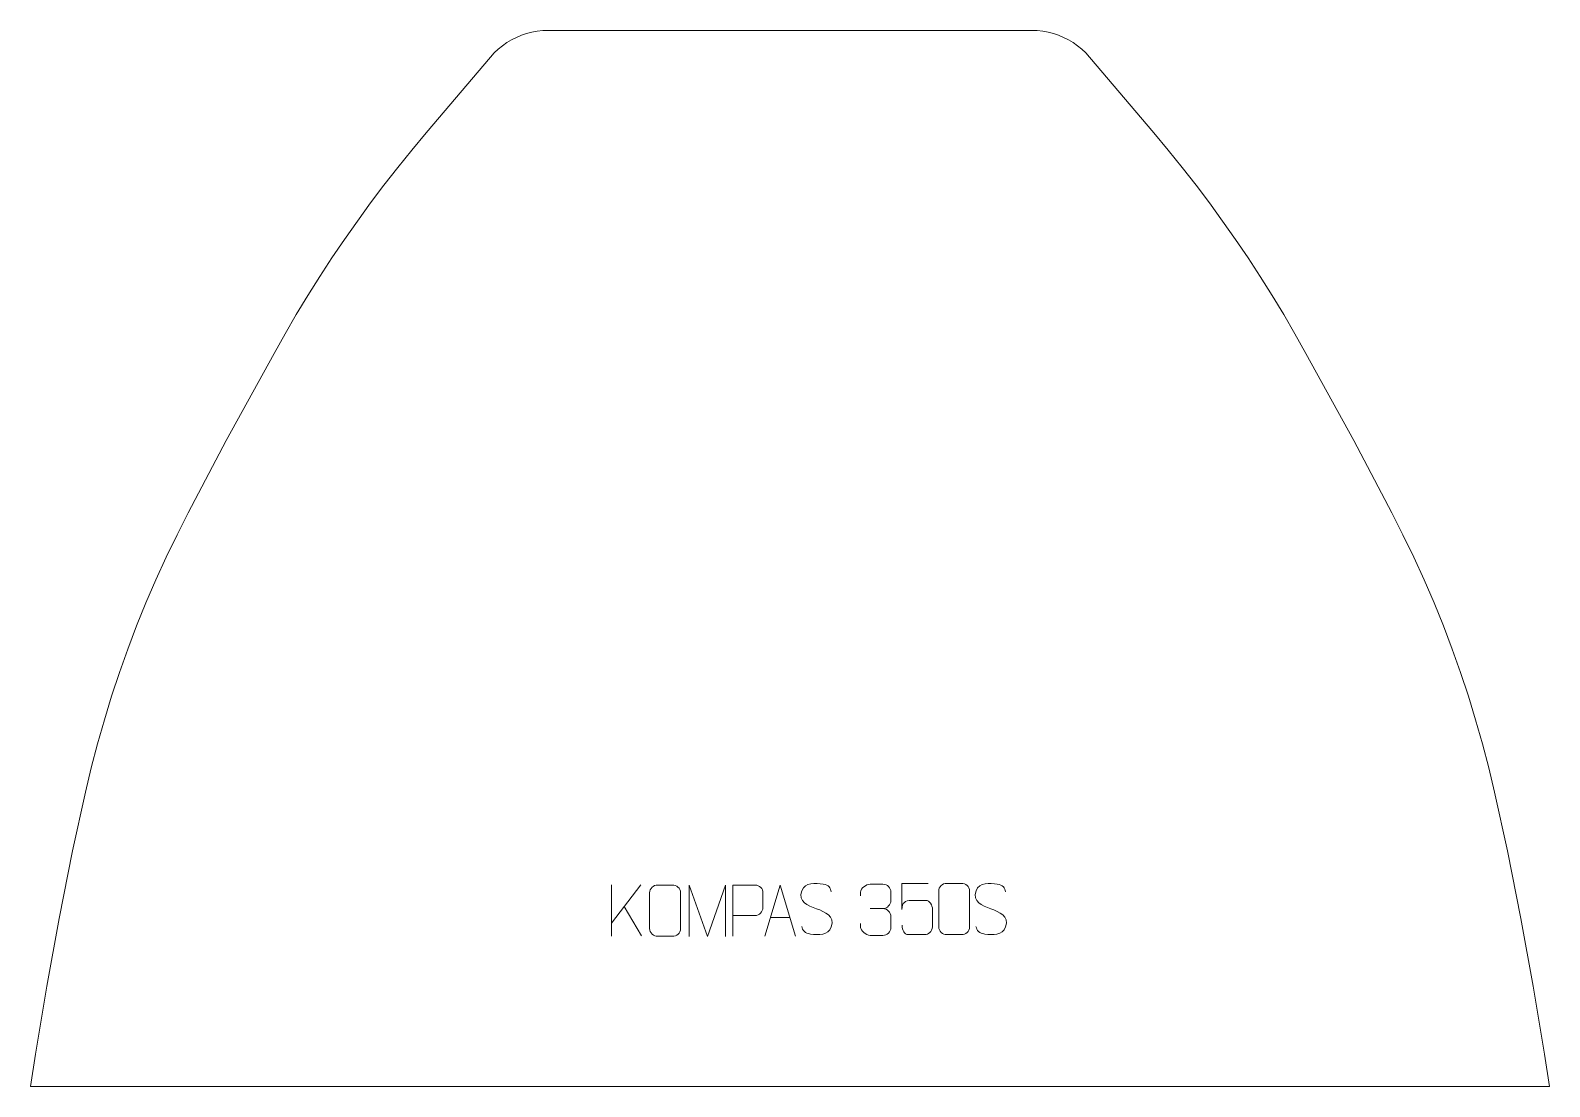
# Model space of a CAD drawing. Header units: millimetres. Extents: x -367 to 374, y 818 to 1333.
import ezdxf

# ---------------------------------------------------------------- set-up
doc = ezdxf.new("R2010")
doc.units = ezdxf.units.MM
doc.header["$MEASUREMENT"] = 0
doc.layers.add('layer 1', color=7, linetype='Continuous')

msp = doc.modelspace()

# ---------------------------------------------------------------- linework, layer by layer
at = {"layer": 'layer 1', "color": 242, "lineweight": 9}
msp.add_open_spline([(-114.4303, 1333.2667), (-114.4303, 1333.2667), (121.5088, 1333.2667), (121.5088, 1333.2667), (121.5088, 1333.2667), (121.5088, 1333.2667), (124.1652, 1333.1711), (124.1652, 1333.1711), (124.1652, 1333.1711), (124.1652, 1333.1711), (126.8078, 1332.8837), (126.8078, 1332.8837), (126.8078, 1332.8837), (126.8078, 1332.8837), (129.4223, 1332.4065), (129.4223, 1332.4065), (129.4223, 1332.4065), (129.4223, 1332.4065), (131.9959, 1331.7418), (131.9959, 1331.7418), (131.9959, 1331.7418), (131.9959, 1331.7418), (134.5153, 1330.8937), (134.5153, 1330.8937), (134.5153, 1330.8937), (134.5153, 1330.8937), (136.9665, 1329.8654), (136.9665, 1329.8654), (136.9665, 1329.8654), (136.9665, 1329.8654), (139.337, 1328.664), (139.337, 1328.664), (139.337, 1328.664), (139.337, 1328.664), (141.6144, 1327.2935), (141.6144, 1327.2935), (141.6144, 1327.2935), (141.6144, 1327.2935), (143.7881, 1325.7636), (143.7881, 1325.7636), (143.7881, 1325.7636), (143.7881, 1325.7636), (145.8449, 1324.0801), (145.8449, 1324.0801), (145.8449, 1324.0801), (145.8449, 1324.0801), (147.7754, 1322.2528), (147.7754, 1322.2528), (147.7754, 1322.2528), (147.7754, 1322.2528), (149.569, 1320.2908), (149.569, 1320.2908), (149.569, 1320.2908), (149.569, 1320.2908), (181.0389, 1283.267), (181.0389, 1283.267), (181.0389, 1283.267), (181.0389, 1283.267), (188.0286, 1274.9027), (188.0286, 1274.9027), (188.0286, 1274.9027), (188.0286, 1274.9027), (194.8759, 1266.4226), (194.8759, 1266.4226), (194.8759, 1266.4226), (194.8759, 1266.4226), (201.58, 1257.8282), (201.58, 1257.8282), (201.58, 1257.8282), (201.58, 1257.8282), (208.1392, 1249.123), (208.1392, 1249.123), (208.1392, 1249.123), (208.1392, 1249.123), (214.5504, 1240.3082), (214.5504, 1240.3082), (214.5504, 1240.3082), (214.5504, 1240.3082), (220.8133, 1231.3872), (220.8133, 1231.3872), (220.8133, 1231.3872), (220.8133, 1231.3872), (226.9251, 1222.3623), (226.9251, 1222.3623), (226.9251, 1222.3623), (226.9251, 1222.3623), (232.885, 1213.236), (232.885, 1213.236), (232.885, 1213.236), (232.885, 1213.236), (238.6901, 1204.0109), (238.6901, 1204.0109), (238.6901, 1204.0109), (238.6901, 1204.0109), (244.339, 1194.689), (244.339, 1194.689), (244.339, 1194.689), (244.339, 1194.689), (249.8306, 1185.2739), (249.8306, 1185.2739), (249.8306, 1185.2739), (249.8306, 1185.2739), (255.1633, 1175.7678), (255.1633, 1175.7678), (255.1633, 1175.7678), (255.1633, 1175.7678), (278.5395, 1133.267), (278.5395, 1133.267), (278.5395, 1133.267), (278.5395, 1133.267), (296.9979, 1098.1075), (296.9979, 1098.1075), (296.9979, 1098.1075), (296.9979, 1098.1075), (302.5206, 1087.3018), (302.5206, 1087.3018), (302.5206, 1087.3018), (302.5206, 1087.3018), (307.8068, 1076.3787), (307.8068, 1076.3787), (307.8068, 1076.3787), (307.8068, 1076.3787), (312.8532, 1065.3413), (312.8532, 1065.3413), (312.8532, 1065.3413), (312.8532, 1065.3413), (317.6565, 1054.1975), (317.6565, 1054.1975), (317.6565, 1054.1975), (317.6565, 1054.1975), (322.2158, 1042.9509), (322.2158, 1042.9509), (322.2158, 1042.9509), (322.2158, 1042.9509), (326.5285, 1031.6079), (326.5285, 1031.6079), (326.5285, 1031.6079), (326.5285, 1031.6079), (330.5922, 1020.1735), (330.5922, 1020.1735), (330.5922, 1020.1735), (330.5922, 1020.1735), (334.4048, 1008.6525), (334.4048, 1008.6525), (334.4048, 1008.6525), (334.4048, 1008.6525), (337.9648, 997.051), (337.9648, 997.051), (337.9648, 997.051), (337.9648, 997.051), (341.2715, 985.3746), (341.2715, 985.3746), (341.2715, 985.3746), (341.2715, 985.3746), (344.3213, 973.6291), (344.3213, 973.6291), (344.3213, 973.6291), (344.3213, 973.6291), (347.1144, 961.8191), (347.1144, 961.8191), (347.1144, 961.8191), (347.1144, 961.8191), (353.5393, 933.2662), (353.5393, 933.2662), (353.5393, 933.2662), (353.5393, 933.2662), (359.9559, 900.2619), (359.9559, 900.2619), (359.9559, 900.2619), (359.9559, 900.2619), (365.9657, 867.1802), (365.9657, 867.1802), (365.9657, 867.1802), (365.9657, 867.1802), (371.568, 834.0268), (371.568, 834.0268), (371.568, 834.0268), (371.568, 834.0268), (374.0329, 818.2667), (374.0329, 818.2667), (374.0329, 818.2667), (374.0329, 818.2667), (-366.9547, 818.2667), (-366.9547, 818.2667), (-366.9547, 818.2667), (-366.9547, 818.2667), (-364.4907, 834.0268), (-364.4907, 834.0268), (-364.4907, 834.0268), (-364.4907, 834.0268), (-358.8874, 867.1802), (-358.8874, 867.1802), (-358.8874, 867.1802), (-358.8874, 867.1802), (-352.8777, 900.2619), (-352.8777, 900.2619), (-352.8777, 900.2619), (-352.8777, 900.2619), (-346.4611, 933.2662), (-346.4611, 933.2662), (-346.4611, 933.2662), (-346.4611, 933.2662), (-340.0362, 961.8191), (-340.0362, 961.8191), (-340.0362, 961.8191), (-340.0362, 961.8191), (-337.2439, 973.6291), (-337.2439, 973.6291), (-337.2439, 973.6291), (-337.2439, 973.6291), (-334.1932, 985.3746), (-334.1932, 985.3746), (-334.1932, 985.3746), (-334.1932, 985.3746), (-330.8866, 997.051), (-330.8866, 997.051), (-330.8866, 997.051), (-330.8866, 997.051), (-327.3264, 1008.6525), (-327.3264, 1008.6525), (-327.3264, 1008.6525), (-327.3264, 1008.6525), (-323.5139, 1020.1735), (-323.5139, 1020.1735), (-323.5139, 1020.1735), (-323.5139, 1020.1735), (-319.45, 1031.6079), (-319.45, 1031.6079), (-319.45, 1031.6079), (-319.45, 1031.6079), (-315.1376, 1042.9509), (-315.1376, 1042.9509), (-315.1376, 1042.9509), (-315.1376, 1042.9509), (-310.5782, 1054.1975), (-310.5782, 1054.1975), (-310.5782, 1054.1975), (-310.5782, 1054.1975), (-305.7747, 1065.3413), (-305.7747, 1065.3413), (-305.7747, 1065.3413), (-305.7747, 1065.3413), (-300.7285, 1076.3787), (-300.7285, 1076.3787), (-300.7285, 1076.3787), (-300.7285, 1076.3787), (-295.4424, 1087.3018), (-295.4424, 1087.3018), (-295.4424, 1087.3018), (-295.4424, 1087.3018), (-289.9197, 1098.1075), (-289.9197, 1098.1075), (-289.9197, 1098.1075), (-289.9197, 1098.1075), (-271.461, 1133.267), (-271.461, 1133.267), (-271.461, 1133.267), (-271.461, 1133.267), (-248.085, 1175.7678), (-248.085, 1175.7678), (-248.085, 1175.7678), (-248.085, 1175.7678), (-242.7521, 1185.2739), (-242.7521, 1185.2739), (-242.7521, 1185.2739), (-242.7521, 1185.2739), (-237.2609, 1194.689), (-237.2609, 1194.689), (-237.2609, 1194.689), (-237.2609, 1194.689), (-231.6117, 1204.0109), (-231.6117, 1204.0109), (-231.6117, 1204.0109), (-231.6117, 1204.0109), (-225.8058, 1213.236), (-225.8058, 1213.236), (-225.8058, 1213.236), (-225.8058, 1213.236), (-219.8469, 1222.3623), (-219.8469, 1222.3623), (-219.8469, 1222.3623), (-219.8469, 1222.3623), (-213.7349, 1231.3872), (-213.7349, 1231.3872), (-213.7349, 1231.3872), (-213.7349, 1231.3872), (-207.4721, 1240.3082), (-207.4721, 1240.3082), (-207.4721, 1240.3082), (-207.4721, 1240.3082), (-201.0609, 1249.123), (-201.0609, 1249.123), (-201.0609, 1249.123), (-201.0609, 1249.123), (-194.5017, 1257.8282), (-194.5017, 1257.8282), (-194.5017, 1257.8282), (-194.5017, 1257.8282), (-187.7976, 1266.4226), (-187.7976, 1266.4226), (-187.7976, 1266.4226), (-187.7976, 1266.4226), (-180.9503, 1274.9027), (-180.9503, 1274.9027), (-180.9503, 1274.9027), (-180.9503, 1274.9027), (-173.9606, 1283.267), (-173.9606, 1283.267), (-173.9606, 1283.267), (-173.9606, 1283.267), (-142.4898, 1320.2908), (-142.4898, 1320.2908), (-142.4898, 1320.2908), (-142.4898, 1320.2908), (-140.6971, 1322.2528), (-140.6971, 1322.2528), (-140.6971, 1322.2528), (-140.6971, 1322.2528), (-138.7664, 1324.0801), (-138.7664, 1324.0801), (-138.7664, 1324.0801), (-138.7664, 1324.0801), (-136.7096, 1325.7636), (-136.7096, 1325.7636), (-136.7096, 1325.7636), (-136.7096, 1325.7636), (-134.5362, 1327.2935), (-134.5362, 1327.2935), (-134.5362, 1327.2935), (-134.5362, 1327.2935), (-132.2588, 1328.664), (-132.2588, 1328.664), (-132.2588, 1328.664), (-132.2588, 1328.664), (-129.888, 1329.8654), (-129.888, 1329.8654), (-129.888, 1329.8654), (-129.888, 1329.8654), (-127.437, 1330.8937), (-127.437, 1330.8937), (-127.437, 1330.8937), (-127.437, 1330.8937), (-124.9183, 1331.7418), (-124.9183, 1331.7418), (-124.9183, 1331.7418), (-124.9183, 1331.7418), (-122.3448, 1332.4065), (-122.3448, 1332.4065), (-122.3448, 1332.4065), (-122.3448, 1332.4065), (-119.7295, 1332.8837), (-119.7295, 1332.8837), (-119.7295, 1332.8837), (-119.7295, 1332.8837), (-117.0876, 1333.1711), (-117.0876, 1333.1711), (-117.0876, 1333.1711), (-117.0876, 1333.1711), (-114.4303, 1333.2667), (-114.4303, 1333.2667)], degree=3, knots=[0, 0, 0, 0, 0.01098901, 0.01098901, 0.01098901, 0.01098901, 0.02197802, 0.02197802, 0.02197802, 0.02197802, 0.03296703, 0.03296703, 0.03296703, 0.03296703, 0.04395604, 0.04395604, 0.04395604, 0.04395604, 0.05494505, 0.05494505, 0.05494505, 0.05494505, 0.06593407, 0.06593407, 0.06593407, 0.06593407, 0.07692308, 0.07692308, 0.07692308, 0.07692308, 0.08791209, 0.08791209, 0.08791209, 0.08791209, 0.0989011, 0.0989011, 0.0989011, 0.0989011, 0.10989011, 0.10989011, 0.10989011, 0.10989011, 0.12087912, 0.12087912, 0.12087912, 0.12087912, 0.13186813, 0.13186813, 0.13186813, 0.13186813, 0.14285714, 0.14285714, 0.14285714, 0.14285714, 0.15384615, 0.15384615, 0.15384615, 0.15384615, 0.16483516, 0.16483516, 0.16483516, 0.16483516, 0.17582418, 0.17582418, 0.17582418, 0.17582418, 0.18681319, 0.18681319, 0.18681319, 0.18681319, 0.1978022, 0.1978022, 0.1978022, 0.1978022, 0.20879121, 0.20879121, 0.20879121, 0.20879121, 0.21978022, 0.21978022, 0.21978022, 0.21978022, 0.23076923, 0.23076923, 0.23076923, 0.23076923, 0.24175824, 0.24175824, 0.24175824, 0.24175824, 0.25274725, 0.25274725, 0.25274725, 0.25274725, 0.26373626, 0.26373626, 0.26373626, 0.26373626, 0.27472527, 0.27472527, 0.27472527, 0.27472527, 0.28571429, 0.28571429, 0.28571429, 0.28571429, 0.2967033, 0.2967033, 0.2967033, 0.2967033, 0.30769231, 0.30769231, 0.30769231, 0.30769231, 0.31868132, 0.31868132, 0.31868132, 0.31868132, 0.32967033, 0.32967033, 0.32967033, 0.32967033, 0.34065934, 0.34065934, 0.34065934, 0.34065934, 0.35164835, 0.35164835, 0.35164835, 0.35164835, 0.36263736, 0.36263736, 0.36263736, 0.36263736, 0.37362637, 0.37362637, 0.37362637, 0.37362637, 0.38461538, 0.38461538, 0.38461538, 0.38461538, 0.3956044, 0.3956044, 0.3956044, 0.3956044, 0.40659341, 0.40659341, 0.40659341, 0.40659341, 0.41758242, 0.41758242, 0.41758242, 0.41758242, 0.42857143, 0.42857143, 0.42857143, 0.42857143, 0.43956044, 0.43956044, 0.43956044, 0.43956044, 0.45054945, 0.45054945, 0.45054945, 0.45054945, 0.46153846, 0.46153846, 0.46153846, 0.46153846, 0.47252747, 0.47252747, 0.47252747, 0.47252747, 0.48351648, 0.48351648, 0.48351648, 0.48351648, 0.49450549, 0.49450549, 0.49450549, 0.49450549, 0.50549451, 0.50549451, 0.50549451, 0.50549451, 0.51648352, 0.51648352, 0.51648352, 0.51648352, 0.52747253, 0.52747253, 0.52747253, 0.52747253, 0.53846154, 0.53846154, 0.53846154, 0.53846154, 0.54945055, 0.54945055, 0.54945055, 0.54945055, 0.56043956, 0.56043956, 0.56043956, 0.56043956, 0.57142857, 0.57142857, 0.57142857, 0.57142857, 0.58241758, 0.58241758, 0.58241758, 0.58241758, 0.59340659, 0.59340659, 0.59340659, 0.59340659, 0.6043956, 0.6043956, 0.6043956, 0.6043956, 0.61538462, 0.61538462, 0.61538462, 0.61538462, 0.62637363, 0.62637363, 0.62637363, 0.62637363, 0.63736264, 0.63736264, 0.63736264, 0.63736264, 0.64835165, 0.64835165, 0.64835165, 0.64835165, 0.65934066, 0.65934066, 0.65934066, 0.65934066, 0.67032967, 0.67032967, 0.67032967, 0.67032967, 0.68131868, 0.68131868, 0.68131868, 0.68131868, 0.69230769, 0.69230769, 0.69230769, 0.69230769, 0.7032967, 0.7032967, 0.7032967, 0.7032967, 0.71428571, 0.71428571, 0.71428571, 0.71428571, 0.72527473, 0.72527473, 0.72527473, 0.72527473, 0.73626374, 0.73626374, 0.73626374, 0.73626374, 0.74725275, 0.74725275, 0.74725275, 0.74725275, 0.75824176, 0.75824176, 0.75824176, 0.75824176, 0.76923077, 0.76923077, 0.76923077, 0.76923077, 0.78021978, 0.78021978, 0.78021978, 0.78021978, 0.79120879, 0.79120879, 0.79120879, 0.79120879, 0.8021978, 0.8021978, 0.8021978, 0.8021978, 0.81318681, 0.81318681, 0.81318681, 0.81318681, 0.82417582, 0.82417582, 0.82417582, 0.82417582, 0.83516484, 0.83516484, 0.83516484, 0.83516484, 0.84615385, 0.84615385, 0.84615385, 0.84615385, 0.85714286, 0.85714286, 0.85714286, 0.85714286, 0.86813187, 0.86813187, 0.86813187, 0.86813187, 0.87912088, 0.87912088, 0.87912088, 0.87912088, 0.89010989, 0.89010989, 0.89010989, 0.89010989, 0.9010989, 0.9010989, 0.9010989, 0.9010989, 0.91208791, 0.91208791, 0.91208791, 0.91208791, 0.92307692, 0.92307692, 0.92307692, 0.92307692, 0.93406593, 0.93406593, 0.93406593, 0.93406593, 0.94505495, 0.94505495, 0.94505495, 0.94505495, 0.95604396, 0.95604396, 0.95604396, 0.95604396, 0.96703297, 0.96703297, 0.96703297, 0.96703297, 0.97802198, 0.97802198, 0.97802198, 0.97802198, 1, 1, 1, 1], dxfattribs=at)
at = {"layer": 'layer 1', "color": 250, "lineweight": 9}
for points in [[(-83.5972, 916.5988), (-83.5972, 916.5988), (-83.5972, 891.6452), (-83.5972, 891.6452)], [(-69.2343, 916.5988), (-69.2343, 916.5988), (-83.5972, 897.9591), (-83.5972, 897.9591)], [(-68.9093, 891.741), (-68.9093, 891.741), (-77.3719, 906.0546), (-77.3719, 906.0546)], [(42.7017, 905.0333), (42.7017, 905.0333), (48.8981, 905.0333), (48.8981, 905.0333)], [(-5.9479, 900.7889), (-5.9479, 900.7889), (3.5391, 900.7889), (3.5391, 900.7889)]]:
    msp.add_open_spline(points, degree=3, dxfattribs=at)
for points, knots in [([(-60.9527, 916.5539), (-58.5866, 916.5539), (-56.2201, 916.5539), (-53.8536, 916.5539), (-53.8536, 916.5539), (-51.8731, 916.5895), (-49.8471, 915.0952), (-49.82, 912.6531), (-49.82, 912.6531), (-49.8204, 906.8957), (-49.8204, 901.1379), (-49.82, 895.3797), (-49.82, 895.3797), (-49.9621, 893.0521), (-51.6685, 891.5698), (-53.8536, 891.559), (-53.8536, 891.559), (-56.226, 891.5594), (-58.5984, 891.5594), (-60.9704, 891.559), (-60.9704, 891.559), (-62.9289, 891.4534), (-64.9353, 893.3413), (-64.9239, 895.3623), (-64.9239, 895.3623), (-64.9235, 901.1429), (-64.9235, 906.9232), (-64.9239, 912.703), (-64.9239, 912.703), (-64.9196, 914.845), (-63.1425, 916.5675), (-60.9527, 916.5539)], [0, 0, 0, 0, 0.11111111, 0.11111111, 0.11111111, 0.11111111, 0.22222222, 0.22222222, 0.22222222, 0.22222222, 0.33333333, 0.33333333, 0.33333333, 0.33333333, 0.44444444, 0.44444444, 0.44444444, 0.44444444, 0.55555556, 0.55555556, 0.55555556, 0.55555556, 0.66666667, 0.66666667, 0.66666667, 0.66666667, 0.77777778, 0.77777778, 0.77777778, 0.77777778, 1, 1, 1, 1]), ([(-45.6547, 891.5375), (-45.6547, 891.5375), (-45.6547, 916.4954), (-45.6547, 916.4954), (-45.6547, 916.4954), (-45.6547, 916.4954), (-36.7377, 891.5375), (-36.7377, 891.5375), (-36.7377, 891.5375), (-36.7377, 891.5375), (-27.9859, 916.4949), (-27.9859, 916.4949), (-27.9859, 916.4949), (-27.9859, 916.4949), (-27.9859, 891.5375), (-27.9859, 891.5375)], [0, 0, 0, 0, 0.2, 0.2, 0.2, 0.2, 0.4, 0.4, 0.4, 0.4, 0.6, 0.6, 0.6, 0.6, 1, 1, 1, 1]), ([(-24.3112, 891.5394), (-24.3112, 891.5394), (-24.3112, 916.493), (-24.3112, 916.493), (-24.3112, 916.493), (-20.7196, 916.493), (-17.1275, 916.493), (-13.5355, 916.493), (-13.5355, 916.493), (-11.2124, 916.4551), (-9.6564, 914.965), (-9.6606, 912.5989), (-9.6606, 912.5989), (-9.661, 910.5632), (-9.661, 907.5039), (-9.6606, 905.4679), (-9.6606, 905.4679), (-9.6671, 903.5925), (-11.4777, 901.6506), (-13.4854, 901.6315), (-13.4854, 901.6315), (-13.4854, 901.6315), (-24.3112, 901.6315), (-24.3112, 901.6315)], [0, 0, 0, 0, 0.14285714, 0.14285714, 0.14285714, 0.14285714, 0.28571429, 0.28571429, 0.28571429, 0.28571429, 0.42857143, 0.42857143, 0.42857143, 0.42857143, 0.57142857, 0.57142857, 0.57142857, 0.57142857, 0.71428571, 0.71428571, 0.71428571, 0.71428571, 1, 1, 1, 1]), ([(-8.668, 891.5395), (-8.668, 891.5395), (-1.3038, 916.493), (-1.3038, 916.493), (-1.3038, 916.493), (-1.3038, 916.493), (6.2592, 891.5395), (6.2592, 891.5395)], [0, 0, 0, 0, 0.33333333, 0.33333333, 0.33333333, 0.33333333, 1, 1, 1, 1]), ([(16.4777, 905.0162), (12.2333, 906.4866), (7.3297, 908.2824), (9.3329, 913.8027), (9.3329, 913.8027), (10.8351, 917.9426), (16.0439, 917.5541), (19.6442, 916.953), (19.6442, 916.953), (22.5022, 916.4758), (23.3661, 915.2626), (23.6764, 913.1785)], [0, 0, 0, 0, 0.25, 0.25, 0.25, 0.25, 0.5, 0.5, 0.5, 0.5, 1, 1, 1, 1]), ([(37.992, 911.2785), (37.992, 911.2785), (37.992, 913.1357), (37.992, 913.1357), (37.992, 913.1357), (37.9777, 914.8776), (40.6422, 916.9957), (42.7013, 916.973), (42.7013, 916.973), (44.7654, 916.973), (46.8294, 916.973), (48.8931, 916.973), (48.8931, 916.973), (51.0876, 916.9818), (52.6859, 915.135), (52.7303, 913.2229), (52.7303, 913.2229), (52.7299, 911.7878), (52.7299, 910.3527), (52.7303, 908.9172), (52.7303, 908.9172), (52.6817, 907.2637), (51.0791, 905.0337), (48.8808, 905.0437), (48.8808, 905.0437), (51.0845, 905.0325), (52.6925, 903.2293), (52.7465, 901.1698), (52.7465, 901.1698), (52.7461, 899.3851), (52.7461, 897.6004), (52.7465, 895.8153), (52.7465, 895.8153), (52.7566, 893.7539), (50.7017, 891.9908), (48.8808, 891.9989), (48.8808, 891.9989), (46.8155, 891.9992), (44.7503, 891.9992), (42.6847, 891.9989), (42.6847, 891.9989), (40.5161, 892.0104), (37.9851, 894.4106), (37.9665, 895.8724), (37.9665, 895.8724), (37.9665, 895.8724), (37.9665, 897.781), (37.9665, 897.781)], [0, 0, 0, 0, 0.07692308, 0.07692308, 0.07692308, 0.07692308, 0.15384615, 0.15384615, 0.15384615, 0.15384615, 0.23076923, 0.23076923, 0.23076923, 0.23076923, 0.30769231, 0.30769231, 0.30769231, 0.30769231, 0.38461538, 0.38461538, 0.38461538, 0.38461538, 0.46153846, 0.46153846, 0.46153846, 0.46153846, 0.53846154, 0.53846154, 0.53846154, 0.53846154, 0.61538462, 0.61538462, 0.61538462, 0.61538462, 0.69230769, 0.69230769, 0.69230769, 0.69230769, 0.76923077, 0.76923077, 0.76923077, 0.76923077, 0.84615385, 0.84615385, 0.84615385, 0.84615385, 1, 1, 1, 1]), ([(70.9989, 917.3257), (70.9989, 917.3257), (58.1472, 917.3257), (58.1472, 917.3257), (58.1472, 917.3257), (58.1475, 913.0951), (58.1475, 908.8642), (58.1472, 904.633), (58.1472, 904.633), (58.1469, 907.9431), (59.7779, 909.0149), (62.5899, 909.0754), (62.5899, 909.0754), (65.0295, 909.0757), (67.469, 909.0757), (69.9082, 909.0754), (69.9082, 909.0754), (71.558, 909.0822), (73.0329, 906.7017), (73.0614, 904.633), (73.0614, 904.633), (73.0611, 902.0457), (73.0611, 899.4581), (73.0614, 896.8704), (73.0614, 896.8704), (73.1076, 894.911), (71.6082, 892.4747), (69.9823, 892.4162), (69.9823, 892.4162), (68.0258, 892.4165), (63.1308, 892.4165), (61.1738, 892.4162), (61.1738, 892.4162), (59.3283, 892.4074), (58.2212, 894.3722), (58.2004, 896.9233)], [0, 0, 0, 0, 0.1, 0.1, 0.1, 0.1, 0.2, 0.2, 0.2, 0.2, 0.3, 0.3, 0.3, 0.3, 0.4, 0.4, 0.4, 0.4, 0.5, 0.5, 0.5, 0.5, 0.6, 0.6, 0.6, 0.6, 0.7, 0.7, 0.7, 0.7, 0.8, 0.8, 0.8, 0.8, 1, 1, 1, 1]), ([(80.0241, 917.3702), (82.3902, 917.3702), (84.7567, 917.3702), (87.1232, 917.3702), (87.1232, 917.3702), (89.1037, 917.4058), (91.1297, 915.9115), (91.1568, 913.4694), (91.1568, 913.4694), (91.1564, 907.712), (91.1564, 901.9542), (91.1568, 896.196), (91.1568, 896.196), (91.0147, 893.8684), (89.3083, 892.3861), (87.1232, 892.3753), (87.1232, 892.3753), (84.7508, 892.3757), (82.3784, 892.3757), (80.0064, 892.3753), (80.0064, 892.3753), (78.0479, 892.2697), (76.0415, 894.1576), (76.0529, 896.1786), (76.0529, 896.1786), (76.0533, 901.9592), (76.0533, 907.7395), (76.0529, 913.5193), (76.0529, 913.5193), (76.0572, 915.6613), (77.8343, 917.3838), (80.0241, 917.3702)], [0, 0, 0, 0, 0.11111111, 0.11111111, 0.11111111, 0.11111111, 0.22222222, 0.22222222, 0.22222222, 0.22222222, 0.33333333, 0.33333333, 0.33333333, 0.33333333, 0.44444444, 0.44444444, 0.44444444, 0.44444444, 0.55555556, 0.55555556, 0.55555556, 0.55555556, 0.66666667, 0.66666667, 0.66666667, 0.66666667, 0.77777778, 0.77777778, 0.77777778, 0.77777778, 1, 1, 1, 1]), ([(101.4777, 905.0162), (97.2333, 906.4866), (92.3297, 908.2824), (94.3329, 913.8027), (94.3329, 913.8027), (95.8351, 917.9426), (101.0439, 917.5541), (104.6442, 916.953), (104.6442, 916.953), (107.5022, 916.4758), (108.3661, 915.2626), (108.6764, 913.1785)], [0, 0, 0, 0, 0.25, 0.25, 0.25, 0.25, 0.5, 0.5, 0.5, 0.5, 1, 1, 1, 1]), ([(16.4777, 905.0161), (20.4926, 903.3694), (25.5175, 901.4811), (23.6851, 896.1208), (23.6851, 896.1208), (22.2267, 891.8544), (17.3204, 892.1111), (13.5977, 892.6658), (13.5977, 892.6658), (10.8502, 893.0756), (9.6305, 894.2891), (9.2528, 896.4013)], [0, 0, 0, 0, 0.25, 0.25, 0.25, 0.25, 0.5, 0.5, 0.5, 0.5, 1, 1, 1, 1]), ([(101.4777, 905.0161), (105.4926, 903.3694), (110.5175, 901.4811), (108.6851, 896.1208), (108.6851, 896.1208), (107.2267, 891.8544), (102.3204, 892.1111), (98.5977, 892.6658), (98.5977, 892.6658), (95.8502, 893.0756), (94.6305, 894.2891), (94.2528, 896.4013)], [0, 0, 0, 0, 0.25, 0.25, 0.25, 0.25, 0.5, 0.5, 0.5, 0.5, 1, 1, 1, 1])]:
    msp.add_open_spline(points, degree=3, knots=knots, dxfattribs=at)

doc.saveas('drawing.dxf')
